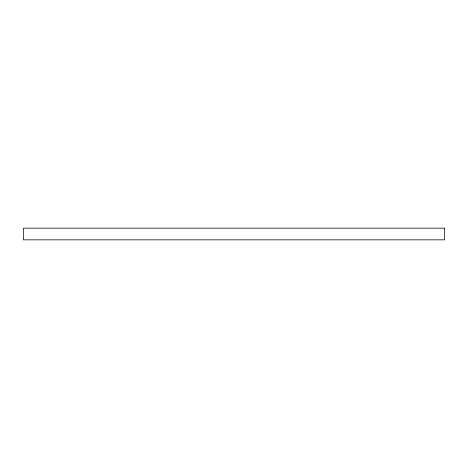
<?xml version="1.0" encoding="UTF-8"?>
<svg xmlns="http://www.w3.org/2000/svg" width="468" height="468" viewBox="0 0 468 468"><rect width="100%" height="100%" fill="white"/><g stroke="black" fill="none" stroke-linecap="round" stroke-linejoin="round"><path stroke-width="0.7" d="M444.6 228.15L23.4 228.15L23.4 239.85L444.6 239.85L444.6 228.15"/></g></svg>
